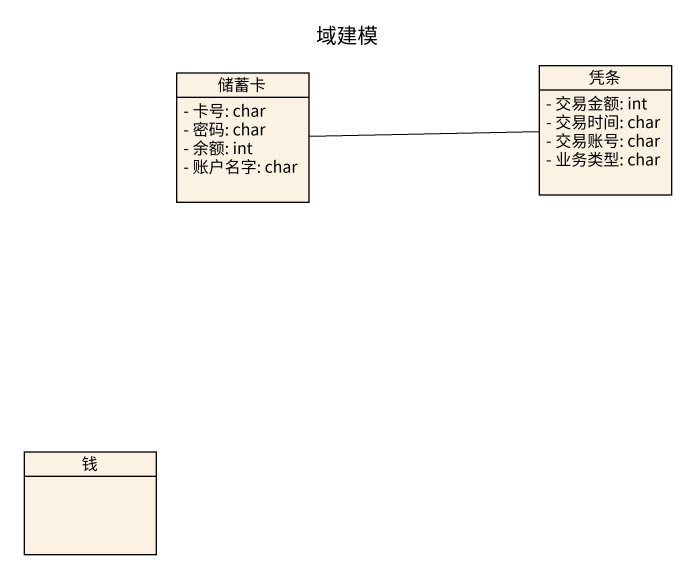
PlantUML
@startuml
title 域建模
hide circle
hide empty members
skinparam classAttributeIconSize 0
class 储蓄卡 {
  - 卡号: char
  - 密码: char
  - 余额: int
  - 账户名字: char
}
class 凭条 {
  - 交易金额: int
  - 交易时间: char
  - 交易账号: char
  - 业务类型: char
}
class 钱
储蓄卡 -right- 凭条
@enduml
